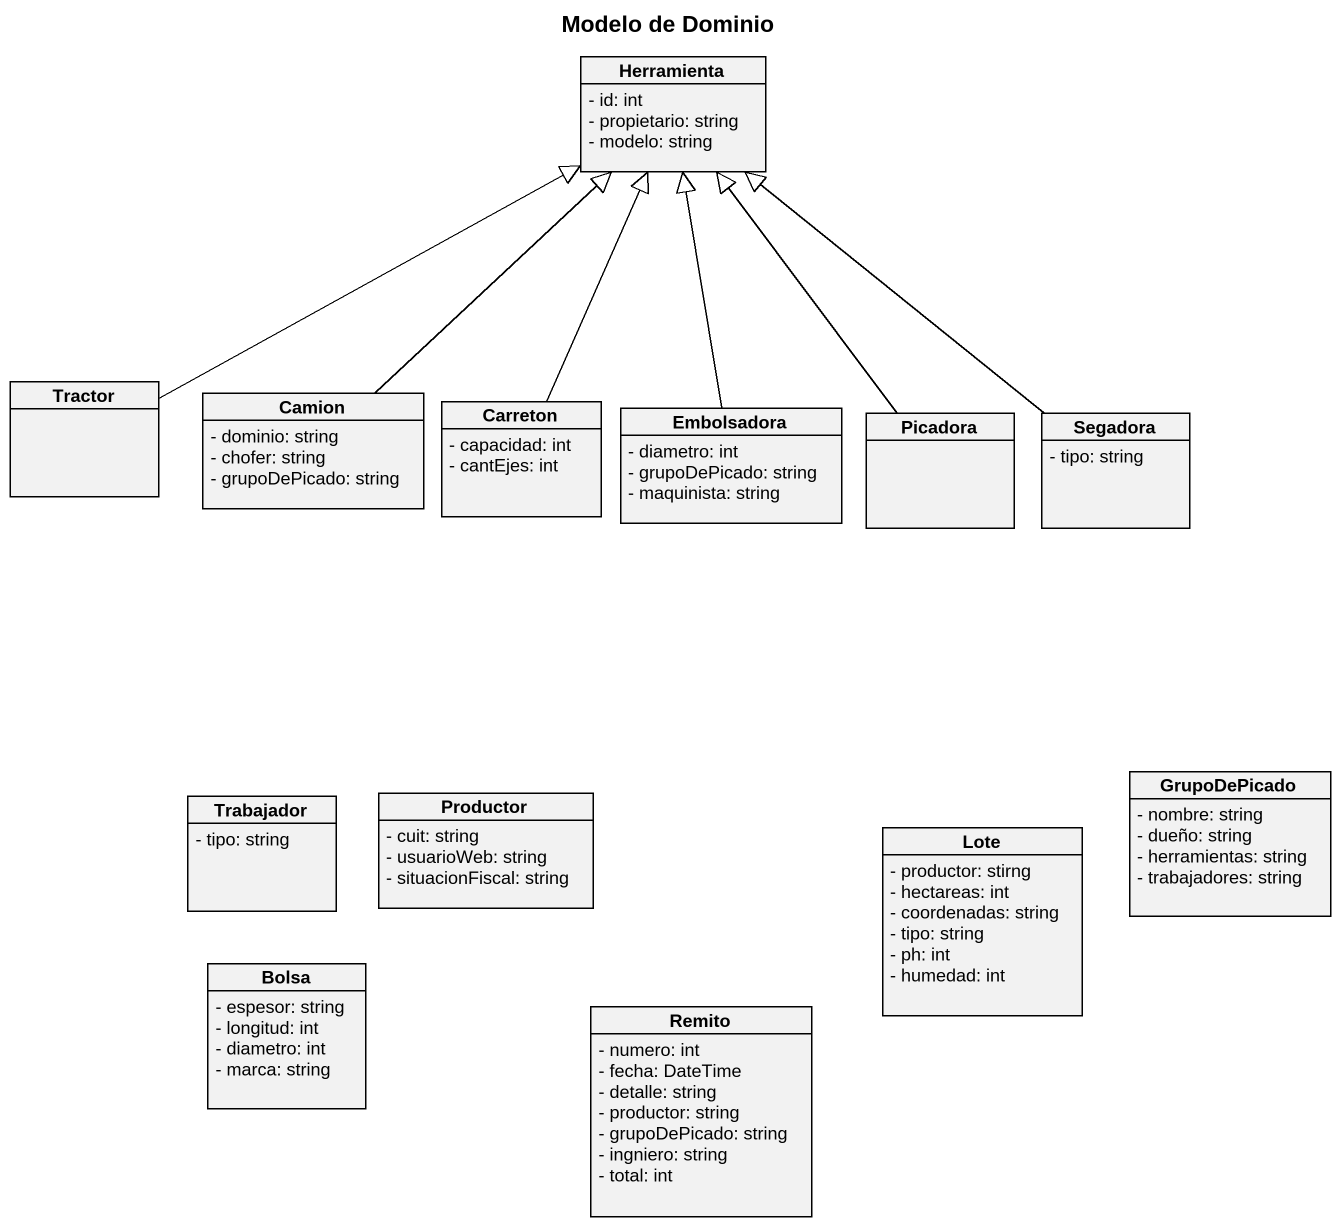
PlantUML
@startuml
title Modelo de Dominio
hide circle
hide empty members
skinparam classAttributeIconSize 0
class Herramienta {
  - id: int
  - propietario: string
  - modelo: string
}
class Tractor
class Camion {
  - dominio: string
  - chofer: string
  - grupoDePicado: string
}
class Carreton {
  - capacidad: int
  - cantEjes: int
}
class Embolsadora {
  - diametro: int
  - grupoDePicado: string
  - maquinista: string
}
class Picadora
class Segadora {
  - tipo: string
}
class GrupoDePicado {
  - nombre: string
  - dueño: string
  - herramientas: string
  - trabajadores: string
}
class Trabajador {
  - tipo: string
}
class Productor {
  - cuit: string
  - usuarioWeb: string
  - situacionFiscal: string
}
class Lote {
  - productor: stirng
  - hectareas: int
  - coordenadas: string
  - tipo: string
  - ph: int
  - humedad: int
}
class Bolsa {
  - espesor: string
  - longitud: int
  - diametro: int
  - marca: string
}
class Remito {
  - numero: int
  - fecha: DateTime
  - detalle: string
  - productor: string
  - grupoDePicado: string
  - ingniero: string
  - total: int
}
Tractor -right-|> Herramienta
Camion -up-|> Herramienta
Carreton -up-|> Herramienta
Embolsadora -up-|> Herramienta
Picadora -up-|> Herramienta
Segadora -up-|> Herramienta
@enduml
